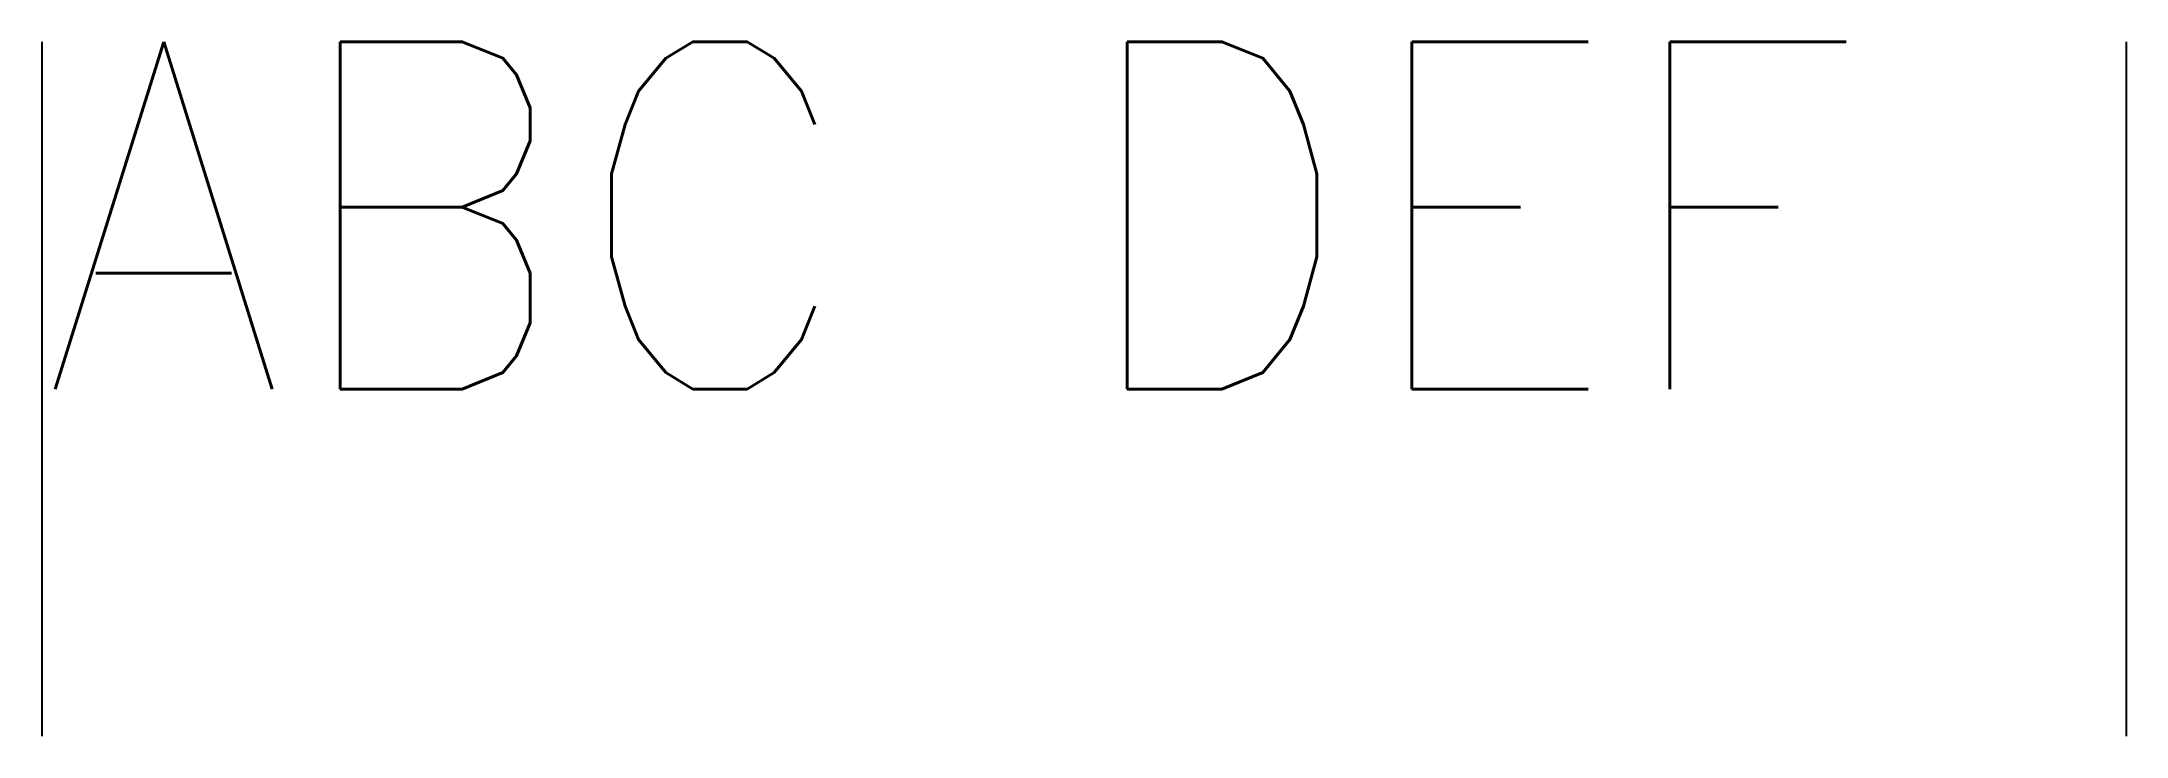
# Model space of a CAD drawing. Header units: millimetres. Extents: x 10 to 70, y 0 to 20.
import ezdxf

# ---------------------------------------------------------------- set-up
doc = ezdxf.new("R2010")
doc.units = ezdxf.units.MM
doc.layers.get('0').update_dxf_attribs({"lineweight": 25})
doc.styles.add('textstyle11', font='Standard')

msp = doc.modelspace()

# ---------------------------------------------------------------- linework, layer by layer
for p, q in [((10, 20), (10, 0)), ((70, 20), (70, 0))]:
    msp.add_line(p, q)

# ---------------------------------------------------------------- texts
at = {"insert": (10, 20), "char_height": 10, "width": 60, "attachment_point": 1, "style": 'textstyle11'}
msp.add_mtext('ABC DEF', dxfattribs=at)

doc.saveas('drawing.dxf')
